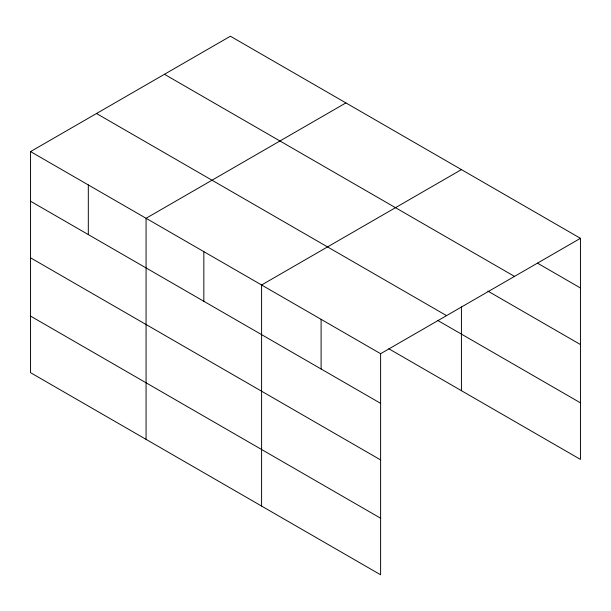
<?xml version="1.0" encoding="UTF-8"?>
<svg xmlns="http://www.w3.org/2000/svg" width="611" height="611" viewBox="0 0 611 611"><rect width="100%" height="100%" fill="white"/><g stroke="black" fill="none" stroke-linecap="round" stroke-linejoin="round"><path stroke-width="0.92" d="M380.607 459.923L380.607 353.7L30.55 151.589L30.55 372.679L380.607 574.783L380.607 459.923L30.55 257.819M30.55 151.589L230.393 36.217L580.45 238.321L580.45 459.411L388.817 348.766M345.91 102.908L146.067 218.287L146.067 439.37M461.427 169.606L261.592 284.986L261.592 506.068M380.607 353.7L580.45 238.321M537.474 263.158L580.45 287.972M164.443 74.29L514.5 276.393M487.876 291.096L580.45 344.543M96.5 113.516L446.557 315.627M437.499 320.301L580.45 402.832M30.55 201.24L380.607 403.344M30.55 316.101L380.607 518.212M461.427 306.852L461.427 390.689M321.103 319.339L321.103 368.991M203.83 251.633L203.83 301.284M88.312 184.942L88.312 234.586"/></g></svg>
